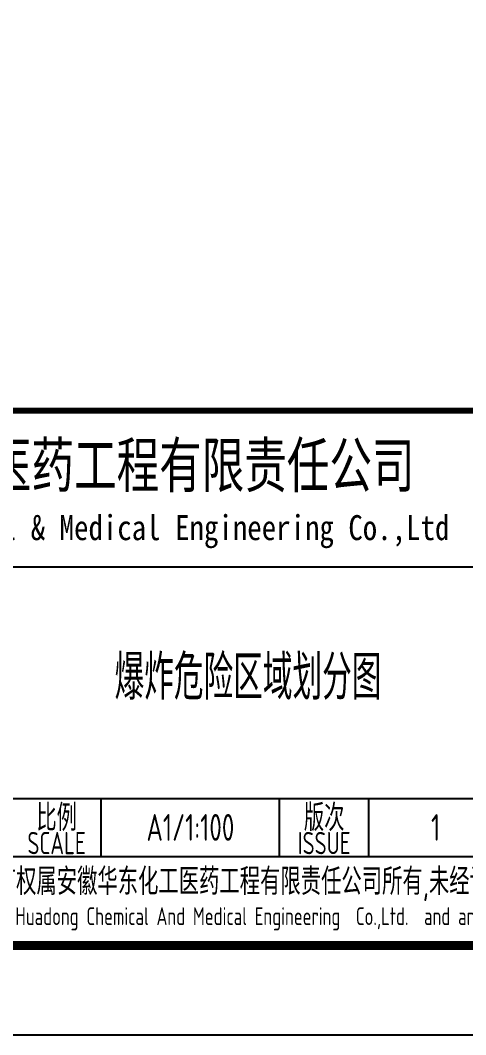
# Model space of a CAD drawing. Extents: x 1151645 to 1632247, y -116298 to 25377.
# Drawn here: x 1594848 to 1599843, y -100998 to -89619 of the extents above; entities that cross this region are included whole.
import ezdxf
from ezdxf.enums import TextEntityAlignment as Align

# ---------------------------------------------------------------- set-up
doc = ezdxf.new("R2010")
doc.units = 0
doc.header["$LTSCALE"] = 1000
doc.header["$MEASUREMENT"] = 0
doc.layers.get('0').update_dxf_attribs({"linetype": 'CONTINUOUS'})
doc.layers.add('PUB_TITLE', color=4, linetype='CONTINUOUS')
doc.styles.add('AHD', font='sceie.shx', dxfattribs={"width": 0.7, "bigfont": 'sceic.shx'})
doc.styles.add('ECEC_TQ_S', font='')
doc.styles.get('ECEC_TQ_S').set_extended_font_data('SimSun')

msp = doc.modelspace()

# ---------------------------------------------------------------- linework, layer by layer
for p, q in [((1589255.9, -95748.1), (1607255.9, -95748.1)), ((1589255.9, -98348.1), (1607255.9, -98348.1)), ((1595755.9, -98998.1), (1595755.9, -98348.1)), ((1597755.9, -98998.1), (1597755.9, -98348.1)), ((1598755.9, -98998.1), (1598755.9, -98348.1)), ((1589255.9, -98998.1), (1607255.9, -98998.1)), ((1589255.9, -99998.1), (1607255.9, -99998.1))]:
    msp.add_line(p, q)
msp.add_lwpolyline([(1607255.9, -93998.1, 70, 70, 0), (1589255.9, -93998.1, 70, 70, 0), (1589255.9, -99998.1, 0, 0, 0)], format="xyseb")
at = {"layer": 'PUB_TITLE', "color": 4}
msp.add_lwpolyline([(1524155.9, -100998.1), (1608255.9, -100998.1), (1608255.9, -41598.1), (1524155.9, -41598.1)], close=True, dxfattribs=at)
at = {"layer": 'PUB_TITLE', "color": 4, "const_width": 100}
msp.add_lwpolyline([(1526655.9, -99998.1), (1607255.9, -99998.1), (1607255.9, -42598.1), (1526655.9, -42598.1)], close=True, dxfattribs=at)

# ---------------------------------------------------------------- texts
for s, height, style, width, p in [('安徽华东化工医药工程有限责任公司', 500, 'ECEC_TQ_S', 0.7, (1595450.8, -94598.1)), ('安徽华东化工医药工程有限责任公司', 500, 'ECEC_TQ_S', 0.7, (1595450.8, -94598.1)), ('Anhui Huadong Chemical & Medical Engineering Co.,Ltd', 280, 'ECEC_TQ_S', 0.85, (1595450.8, -95348.1)), ('Anhui Huadong Chemical & Medical Engineering Co.,Ltd', 280, 'ECEC_TQ_S', 0.85, (1595450.8, -95348.1)), ('爆炸危险区域划分图', 500, 'AHD', 0.7, (1597402, -96963.3)), ('比例', 300, 'AHD', 0.8, (1595255.9, -98548.1)), ('比例', 300, 'AHD', 0.8, (1595255.9, -98548.1)), ('版次', 300, 'AHD', 0.8, (1598255.9, -98548.1)), ('版次', 300, 'AHD', 0.8, (1598255.9, -98548.1)), ('SCALE', 250, 'AHD', 0.8, (1595255.9, -98848.1)), ('SCALE', 250, 'AHD', 0.8, (1595255.9, -98848.1)), ('ISSUE', 250, 'AHD', 0.8, (1598255.9, -98848.1)), ('ISSUE', 250, 'AHD', 0.8, (1598255.9, -98848.1)), ('本文件专有权属安徽华东化工医药工程有限责任公司所有,未经许可不得复制或转让给第三方', 300, 'AHD', 0.8, (1598255.9, -99298.1)), ('本文件专有权属安徽华东化工医药工程有限责任公司所有,未经许可不得复制或转让给第三方', 300, 'AHD', 0.8, (1598255.9, -99298.1)), ('The proprietary right of this document belongs to Anhui Huadong Chemical And Medical Engineering  Co.,Ltd.  and any replication or transfer to the 3rd. side is forbidden without its permission. ', 200, 'AHD', 0.8, (1598255.9, -99698.1)), ('The proprietary right of this document belongs to Anhui Huadong Chemical And Medical Engineering  Co.,Ltd.  and any replication or transfer to the 3rd. side is forbidden without its permission. ', 200, 'AHD', 0.8, (1598255.9, -99698.1))]:
    msp.add_text(s, height=height, dxfattribs=dict(style=style, width=width)).set_placement(p, align=Align.MIDDLE)
at = {"style": 'AHD', "width": 0.8}
for tag, text, p in [('A1/1:100', '1:100', (1596755.9, -98673.1)), ('1', '0', (1599505.9, -98673.1))]:
    msp.add_attdef(tag, text=text, height=300, dxfattribs=at).set_placement(p, align=Align.MIDDLE)

doc.saveas('drawing.dxf')
